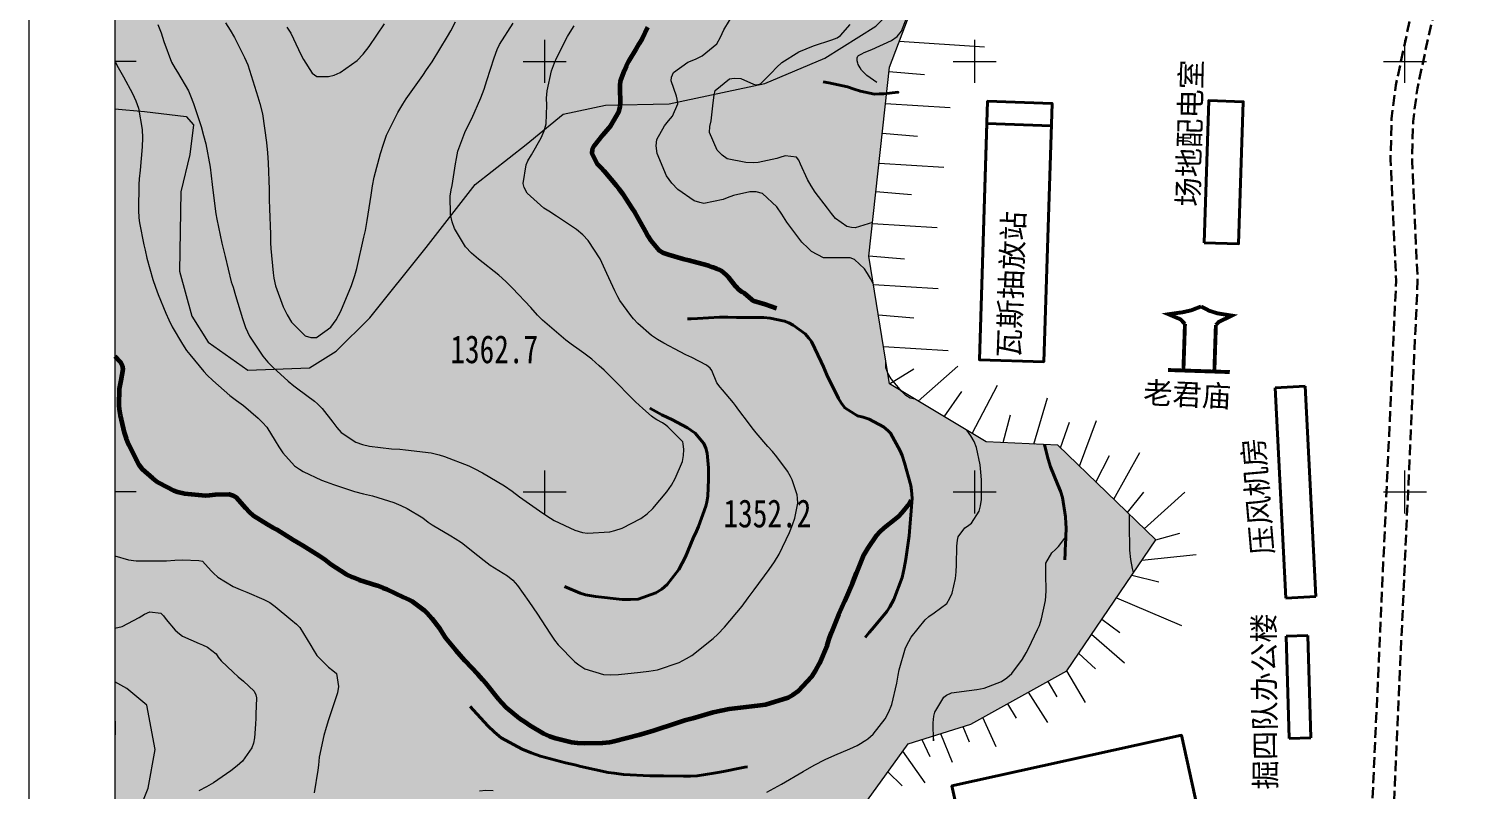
# Model space of a CAD drawing. Header units: inches. Extents: x 38461960 to 38462875, y 4135560 to 4136840.
# Drawn here: x 38461980 to 38462314.5, y 4136230.7 to 4136407.6 of the extents above; entities that cross this region are included whole.
import ezdxf

# ---------------------------------------------------------------- set-up
doc = ezdxf.new("R2010")
doc.units = ezdxf.units.IN
doc.header["$MEASUREMENT"] = 0
doc.linetypes.add('建筑中的公路', pattern=[0.006, 0.0025, -0.001, 0.0025])
doc.layers.get('0').update_dxf_attribs({"lineweight": 0})
doc.layers.add('修改地物', color=7, linetype='Continuous', lineweight=30)
doc.layers.add('经纬网', color=7, linetype='Continuous', lineweight=0)
doc.layers.add('地面等高线', color=3, linetype='Continuous', lineweight=0, true_color=0x00ff00)
doc.styles.add('仿宋', font='')
doc.styles.add('宋体', font='')
doc.styles.get('仿宋').set_extended_font_data('仿宋')
doc.styles.get('宋体').set_extended_font_data('宋体')

# ---------------------------------------------------------------- blocks, each defined once
blk = doc.blocks.new('庙宇')
at = {"color": 0, "const_width": 0.9}
for points in [[(0, 15), (-2.27, 14.03), (-4.34, 13.49), (-5.05, 13.39), (-7.49, 12.95), (-4.66, 11.86), (-3.6, 10.8)], [(0, 15), (1.93, 14.09), (3.79, 13.55), (7.22, 13.12), (4.22, 11.54), (3.6, 10.8)], [(-3.6, 0), (-3.6, 10.8)], [(3.6, 0), (3.6, 10.8)], [(-7.2, 0), (7.2, 0)]]:
    blk.add_lwpolyline(points, dxfattribs=at)

msp = doc.modelspace()

# ---------------------------------------------------------------- hatches: boundary and pattern name
at = {"lineweight": 120, "true_color": 0x00ff00}
h = msp.add_hatch(dxfattribs=at)
h.set_pattern_fill('巨砾', color=3, scale=8333.333333, style=0, pattern_type=2)
h.set_pattern_definition([(97.35238, (38462017.5, 4135612.5), (-150, 1150), [1.3024, -1561.5476]), (112.47943, (38462017.3333, 4135613.7917), (350, -850), [1.3077, -1567.9278]), (127.74681, (38462016.8333, 4135615), (850, -1100), [1.3068, -1958.92276]), (142.25319, (38462016.0333, 4135616.0333), (-1100, 850), [1.3068, -1958.92276]), (157.52057, (38462015, 4135616.8333), (-850, 350), [1.3077, -1567.9278]), (172.64762, (38462013.7917, 4135617.3333), (1150, -150), [1.3024, -1561.5476]), (187.35238, (38462012.5, 4135617.5), (-1150, -150), [1.3024, -1561.5476]), (202.47943, (38462011.2083, 4135617.3333), (850, 350), [1.3077, -1567.9278]), (217.74681, (38462010, 4135616.8333), (1100, 850), [1.3068, -1958.92276]), (232.25319, (38462008.9667, 4135616.0333), (-850, -1100), [1.3068, -1958.92276]), (247.52057, (38462008.1667, 4135615), (-350, -850), [1.3077, -1567.9278]), (262.64762, (38462007.6667, 4135613.7917), (150, 1150), [1.3024, -1561.5476]), (277.35238, (38462007.5, 4135612.5), (150, -1150), [1.3024, -1561.5476]), (292.47943, (38462007.6667, 4135611.2083), (-350, 850), [1.3077, -1567.9278]), (307.74681, (38462008.1667, 4135610), (-850, 1100), [1.3068, -1958.92276]), (322.25319, (38462008.9667, 4135608.9667), (1100, -850), [1.3068, -1958.92276]), (337.52057, (38462010, 4135608.1667), (850, -350), [1.3077, -1567.9278]), (352.64762, (38462011.2083, 4135607.6667), (-1150, 150), [1.3024, -1561.5476]), (7.35238, (38462012.5, 4135607.5), (1150, 150), [1.3024, -1561.5476]), (22.47943, (38462013.7917, 4135607.6667), (-850, -350), [1.3077, -1567.9278]), (37.74681, (38462015, 4135608.1667), (-1100, -850), [1.3068, -1958.92276]), (52.25319, (38462016.0333, 4135608.9667), (850, 1100), [1.3068, -1958.92276]), (67.52057, (38462016.8333, 4135610), (350, 850), [1.3077, -1567.9278]), (82.64762, (38462017.3333, 4135611.2083), (-150, -1150), [1.3024, -1561.5476]), (97.35238, (38461992.5, 4135587.5), (-150, 1150), [1.3024, -1561.5476]), (112.47943, (38461992.3333, 4135588.7917), (350, -850), [1.3077, -1567.9278]), (127.74681, (38461991.8333, 4135590), (850, -1100), [1.3068, -1958.92276]), (142.25319, (38461991.0333, 4135591.0333), (-1100, 850), [1.3068, -1958.92276]), (157.52057, (38461990, 4135591.8333), (-850, 350), [1.3077, -1567.9278]), (172.64762, (38461988.7917, 4135592.3333), (1150, -150), [1.3024, -1561.5476]), (187.35238, (38461987.5, 4135592.5), (-1150, -150), [1.3024, -1561.5476]), (202.47943, (38461986.2083, 4135592.3333), (850, 350), [1.3077, -1567.9278]), (217.74681, (38461985, 4135591.8333), (1100, 850), [1.3068, -1958.92276]), (232.25319, (38461983.9667, 4135591.0333), (-850, -1100), [1.3068, -1958.92276]), (247.52057, (38461983.1667, 4135590), (-350, -850), [1.3077, -1567.9278]), (262.64762, (38461982.6667, 4135588.7917), (150, 1150), [1.3024, -1561.5476]), (277.35238, (38461982.5, 4135587.5), (150, -1150), [1.3024, -1561.5476]), (292.47943, (38461982.6667, 4135586.2083), (-350, 850), [1.3077, -1567.9278]), (307.74681, (38461983.1667, 4135585), (-850, 1100), [1.3068, -1958.92276]), (322.25319, (38461983.9667, 4135583.9667), (1100, -850), [1.3068, -1958.92276]), (337.52057, (38461985, 4135583.1667), (850, -350), [1.3077, -1567.9278]), (352.64762, (38461986.2083, 4135582.6667), (-1150, 150), [1.3024, -1561.5476]), (7.35238, (38461987.5, 4135582.5), (1150, 150), [1.3024, -1561.5476]), (22.47943, (38461988.7917, 4135582.6667), (-850, -350), [1.3077, -1567.9278]), (37.74681, (38461990, 4135583.1667), (-1100, -850), [1.3068, -1958.92276]), (52.25319, (38461991.0333, 4135583.9667), (850, 1100), [1.3068, -1958.92276]), (67.52057, (38461991.8333, 4135585), (350, 850), [1.3077, -1567.9278]), (82.64762, (38461992.3333, 4135586.2083), (-150, -1150), [1.3024, -1561.5476])])
h.paths.add_polyline_path([(38462660, 4135600), (38462660, 4135675), (38462800, 4135675), (38462800, 4136800), (38462000, 4136800), (38462000, 4135600)], flags=17)
h.paths.add_polyline_path([(38462396.93, 4136644.89), (38462451.42, 4136622.46), (38462487.74, 4136600.87), (38462505.33, 4136589.81), (38462503.48, 4136560.97), (38462492.45, 4136536.45), (38462489.06, 4136523.08), (38462478.39, 4136495.53), (38462468.47, 4136462.35), (38462468.2, 4136443.1), (38462476.65, 4136393.87), (38462478.05, 4136375.59), (38462476.15, 4136365.62), (38462473.19, 4136361.37), (38462467.55, 4136359.33), (38462461.56, 4136358.29), (38462450.42, 4136355.44), (38462448.26, 4136353.21), (38462447, 4136341.8), (38462449.04, 4136311.33), (38462448.21, 4136269.54), (38462447.17, 4136256.39), (38462447.75, 4136243.19), (38462448.23, 4136239.77), (38462448.78, 4136236.96), (38462449.26, 4136235.12), (38462458.24, 4136213.14), (38462472.79, 4136161.02), (38462480.46, 4136112.33), (38462477.29, 4135986.92), (38462472.12, 4135891.12), (38462475.29, 4135864.27), (38462478.87, 4135842.7), (38462473.98, 4135822.18), (38462401.35, 4135733.71), (38462325.15, 4135660.69), (38462251.07, 4135600.02), (38462101.17, 4135603.82), (38462175.51, 4135691.05), (38462233.46, 4135765.13), (38462243.78, 4135793.44), (38462248.27, 4135805.88), (38462259.92, 4135837.63), (38462296.44, 4135908.69), (38462304.1, 4135930.5), (38462264.94, 4135961.98), (38462265.47, 4136026.01), (38462271.71, 4136058.7), (38462279.64, 4136078.81), (38462310.86, 4136106.33), (38462297.49, 4136133.43), (38462238.64, 4136182.82), (38462195.33, 4136180.71), (38462177.89, 4136193.49), (38462167.97, 4136218.63), (38462184.49, 4136241.46), (38462199.06, 4136246.01), (38462221.42, 4136258.45), (38462242.06, 4136288.87), (38462219.3, 4136310.84), (38462202.63, 4136311.63), (38462180.14, 4136325.12), (38462175.38, 4136354.76), (38462180.14, 4136398.68), (38462188.75, 4136421.38), (38462204.47, 4136444.93), (38462208.06, 4136473.11), (38462197.85, 4136513.99), (38462193.09, 4136530.92), (38462193.9, 4136584.41), (38462197.08, 4136626.22), (38462223.54, 4136719.35), (38462246.29, 4136716.18), (38462287.94, 4136693.24), (38462313.34, 4136680.54), (38462352.5, 4136663.87), (38462375.49, 4136651.58)], flags=0)

# ---------------------------------------------------------------- linework, layer by layer
at = {"color": 1, "true_color": 0xff0000}
for p, q in [((38462182.43, 4136404.71), (38462202.22, 4136403.37)), ((38462188.26, 4136396.92), (38462180.03, 4136397.58)), ((38462179.23, 4136390.23), (38462194.29, 4136389.31)), ((38462186.7, 4136382.56), (38462178.47, 4136383.23)), ((38462177.73, 4136376.38), (38462192.78, 4136375.46)), ((38462185.24, 4136369.03), (38462177, 4136369.69)), ((38462176.2, 4136362.33), (38462191.26, 4136361.41)), ((38462183.62, 4136354.09), (38462175.38, 4136354.76)), ((38462176.44, 4136348.18), (38462191.5, 4136347.26)), ((38462185.82, 4136340.37), (38462177.59, 4136341.04)), ((38462178.75, 4136333.79), (38462193.81, 4136332.86)), ((38462180.14, 4136325.12), (38462185.82, 4136328.58)), ((38462186.85, 4136321.1), (38462196.06, 4136329.21)), ((38462199.35, 4136313.6), (38462205.25, 4136324.79)), ((38462192.9, 4136317.47), (38462196.97, 4136323.31)), ((38462213.71, 4136311.1), (38462216.89, 4136321.89)), ((38462206.6, 4136311.44), (38462208.32, 4136317.93)), ((38462219.89, 4136310.27), (38462222.03, 4136316.23)), ((38462224.36, 4136305.96), (38462228.32, 4136316.61)), ((38462228.17, 4136302.28), (38462231.29, 4136308.42)), ((38462232.29, 4136298.3), (38462238.35, 4136309.17)), ((38462235.49, 4136295.21), (38462239.3, 4136299.91)), ((38462239.38, 4136291.46), (38462248.82, 4136299.97)), ((38462242.06, 4136288.87), (38462247.67, 4136290.38)), ((38462238.84, 4136284.13), (38462251.45, 4136285.49)), ((38462236.49, 4136280.67), (38462242.77, 4136279.11)), ((38462232.93, 4136275.42), (38462248.08, 4136268.95)), ((38462229.55, 4136270.43), (38462233.71, 4136267.33)), ((38462234.8, 4136260.25), (38462227.13, 4136266.86)), ((38462224.16, 4136262.49), (38462228.09, 4136258.88)), ((38462225.77, 4136251.06), (38462221.42, 4136258.45)), ((38462216.97, 4136255.97), (38462219.1, 4136252.38)), ((38462216.96, 4136246.43), (38462212.47, 4136253.47)), ((38462207.58, 4136250.75), (38462209.65, 4136247.43)), ((38462197.18, 4136245.47), (38462198.68, 4136241.93)), ((38462204.97, 4136240.81), (38462201.86, 4136247.57)), ((38462187.65, 4136242.45), (38462189.52, 4136238.55)), ((38462194.78, 4136237.12), (38462192.06, 4136243.83)), ((38462188.42, 4136232.41), (38462183.25, 4136239.75)), ((38462179.79, 4136234.97), (38462183.1, 4136231.75))]:
    msp.add_line(p, q, dxfattribs=at)
at = {"color": 7, "lineweight": 20, "flags": 128}
msp.add_lwpolyline([(38461980, 4135580), (38462820, 4135580), (38462820, 4136820), (38462820, 4136820), (38461980, 4136820), (38461980, 4136820), (38461980, 4135580)], dxfattribs=at)
at = {"color": 7, "lineweight": 9, "flags": 128}
msp.add_lwpolyline([(38462000, 4136800), (38462000, 4135600), (38462800, 4135600), (38462800, 4136800), (38462800, 4136800), (38462000, 4136800)], dxfattribs=at)
at = {"color": 7, "linetype": '建筑中的公路', "lineweight": 30, "ltscale": 1000, "flags": 128}
for points in [[(38462434.6, 4136498.07), (38462427.58, 4136513.39), (38462425.61, 4136516.82), (38462424.28, 4136518.71), (38462423.29, 4136519.85), (38462422.38, 4136520.68), (38462421.41, 4136521.44), (38462419.34, 4136522.78), (38462417.13, 4136523.94), (38462413.61, 4136525.39), (38462409.9, 4136526.54), (38462404.75, 4136527.67), (38462399.43, 4136528.38), (38462394.01, 4136528.69), (38462388.57, 4136528.61), (38462383.2, 4136528.1), (38462377, 4136526.87), (38462370.98, 4136525.09), (38462365.14, 4136522.84), (38462359.48, 4136520.15), (38462354.06, 4136517.07), (38462348.9, 4136513.58), (38462344.09, 4136509.7), (38462341.85, 4136507.61), (38462339.76, 4136505.39), (38462337.26, 4136502.15), (38462335.02, 4136498.73), (38462331.04, 4136491.52), (38462308.23, 4136433.24), (38462301.28, 4136410.13), (38462297.91, 4136394.52), (38462296.9, 4136386.65), (38462296.67, 4136377.3), (38462297.97, 4136349.04), (38462291.57, 4136208.77), (38462292.11, 4136194.48), (38462293.32, 4136185.22), (38462294.29, 4136180.7), (38462295.62, 4136176.29), (38462296.59, 4136173.92), (38462300.19, 4136167.02), (38462305.95, 4136158.12), (38462332.09, 4136123.56), (38462337.83, 4136114.7), (38462340.87, 4136109.01), (38462342.37, 4136105.5), (38462343.17, 4136103.01), (38462344.39, 4136097.92), (38462345.54, 4136090.08), (38462346.16, 4136079.37), (38462345.68, 4136062.92), (38462343.24, 4136040.54), (38462339.26, 4136017.87), (38462330.65, 4135980.21), (38462328.78, 4135966.62), (38462328.51, 4135960.04), (38462328.66, 4135955.77), (38462329.16, 4135951.61), (38462329.82, 4135948.59), (38462330.43, 4135946.63), (38462330.81, 4135945.67), (38462331.34, 4135944.57), (38462332.61, 4135942.43), (38462334.84, 4135939.32), (38462340.12, 4135933.38), (38462359.95, 4135914.24)], [(38462432.75, 4136490.04), (38462424.9, 4136507.99), (38462423.12, 4136511.21), (38462421.62, 4136513.45), (38462420.52, 4136514.81), (38462419.92, 4136515.44), (38462419.08, 4136516.17), (38462418.2, 4136516.83), (38462416.32, 4136518.02), (38462414.33, 4136519.06), (38462411.17, 4136520.35), (38462407.85, 4136521.39), (38462403.23, 4136522.41), (38462398.47, 4136523.06), (38462393.62, 4136523.35), (38462388.75, 4136523.28), (38462383.93, 4136522.85), (38462378.17, 4136521.72), (38462372.57, 4136520.07), (38462367.13, 4136517.98), (38462361.86, 4136515.47), (38462356.8, 4136512.59), (38462351.99, 4136509.33), (38462347.5, 4136505.71), (38462345.4, 4136503.75), (38462343.45, 4136501.68), (38462341.09, 4136498.62), (38462338.97, 4136495.4), (38462335.22, 4136488.59), (38462313.07, 4136431.92), (38462306.23, 4136409.17), (38462302.91, 4136393.81), (38462301.91, 4136386.06), (38462301.69, 4136376.85), (38462302.97, 4136349.01), (38462296.64, 4136209.64), (38462297.17, 4136195.65), (38462298.35, 4136186.58), (38462299.3, 4136182.15), (38462300.59, 4136177.83), (38462301.56, 4136175.45), (38462303.87, 4136170.81), (38462307.93, 4136164.05), (38462340.09, 4136120.6), (38462344.14, 4136113.88), (38462346.45, 4136109.27), (38462347.42, 4136106.92), (38462348.25, 4136104.38), (38462349.5, 4136099.18), (38462350.67, 4136091.19), (38462351.3, 4136080.25), (38462350.8, 4136063.46), (38462348.31, 4136040.63), (38462344.25, 4136017.49), (38462335.85, 4135980.91), (38462334.48, 4135972.05), (38462333.8, 4135963.43), (38462333.82, 4135959.24), (38462334.13, 4135955.15), (38462334.61, 4135952.16), (38462335.07, 4135950.21), (38462335.67, 4135948.31), (38462336.05, 4135947.38), (38462336.55, 4135946.34), (38462337.75, 4135944.31), (38462339.87, 4135941.38), (38462344.88, 4135935.76), (38462363.62, 4135917.64)]]:
    msp.add_lwpolyline(points, dxfattribs=at)
at = {"color": 1, "true_color": 0xff0000, "flags": 128}
msp.add_lwpolyline([(38462259.92, 4135837.63), (38462296.44, 4135908.69), (38462304.1, 4135930.5), (38462264.94, 4135961.98), (38462265.47, 4136026.01), (38462271.71, 4136058.7), (38462279.64, 4136078.81), (38462310.86, 4136106.33), (38462297.49, 4136133.43), (38462238.64, 4136182.82), (38462195.33, 4136180.71), (38462177.89, 4136193.49), (38462167.97, 4136218.63), (38462184.49, 4136241.46), (38462199.06, 4136246.01), (38462221.42, 4136258.45), (38462242.06, 4136288.87), (38462219.3, 4136310.84), (38462202.63, 4136311.63), (38462180.14, 4136325.12), (38462175.38, 4136354.76), (38462180.14, 4136398.68), (38462188.75, 4136421.38)], dxfattribs=at)
at = {"layer": '修改地物', "color": 6, "lineweight": 40, "true_color": 0xff00ff}
for p, q in [((38462269.82, 4136324.21), (38462276.81, 4136324.57)), ((38462269.82, 4136324.21), (38462272.33, 4136275.32)), ((38462276.81, 4136324.57), (38462279.32, 4136275.67)), ((38462272.33, 4136275.32), (38462279.32, 4136275.67)), ((38462272.43, 4136266.47), (38462277.43, 4136266.61)), ((38462272.43, 4136266.47), (38462273.13, 4136242.75)), ((38462277.43, 4136266.61), (38462278.12, 4136242.9)), ((38462273.13, 4136242.75), (38462278.12, 4136242.9))]:
    msp.add_line(p, q, dxfattribs=at)
at = {"layer": '修改地物', "color": 6, "lineweight": 40, "true_color": 0xff00ff, "elevation": -1341, "flags": 128}
msp.add_lwpolyline([(38462201.05, 4136330.7), (38462216.04, 4136330.22), (38462217.95, 4136390.26), (38462202.96, 4136390.74), (38462201.05, 4136330.7), (38462202.8, 4136385.55), (38462217.79, 4136385.08)], dxfattribs=at)
at = {"layer": '修改地物', "color": 6, "lineweight": 40, "true_color": 0xff00ff, "flags": 128}
for points in [[(38462253.35, 4136357.9), (38462254.4, 4136390.89), (38462262.4, 4136390.63), (38462261.35, 4136357.65), (38462253.35, 4136357.9)], [(38462255.5, 4136209.55), (38462202.15, 4136197.79), (38462194.67, 4136231.7), (38462194.67, 4136231.7), (38462248.03, 4136243.46), (38462255.5, 4136209.55)]]:
    msp.add_lwpolyline(points, dxfattribs=at)
at = {"layer": '地面等高线', "color": 55, "lineweight": 18, "true_color": 0xa59152, "flags": 128}
for points in [[(38462128.95, 4136390.19), (38462151.17, 4136394.86), (38462165.12, 4136400.79), (38462177, 4136408.23), (38462187.4, 4136418.87), (38462188.07, 4136419.59)], [(38462177.23, 4136395.11), (38462174.9, 4136396.72), (38462173.65, 4136397.97), (38462173.3, 4136398.55), (38462172.89, 4136399.32), (38462172.78, 4136399.58), (38462172.66, 4136400.11), (38462172.64, 4136400.52), (38462172.67, 4136400.82), (38462172.82, 4136401.2), (38462172.94, 4136401.35), (38462173.1, 4136401.46), (38462173.7, 4136401.76), (38462174.3, 4136402.06), (38462176.06, 4136402.8), (38462180.62, 4136404.85), (38462181.94, 4136405.83), (38462182.96, 4136407.05), (38462184.52, 4136411.03), (38462184.89, 4136412.65), (38462185.2, 4136413.66), (38462187.53, 4136417.07), (38462188.31, 4136417.3), (38462186.6, 4136415.71)], [(38462176.44, 4136348.18), (38462175.76, 4136349.57), (38462175.05, 4136350.76), (38462174.31, 4136351.84), (38462172.05, 4136354.01), (38462171.04, 4136354.34), (38462169.92, 4136354.41), (38462166.75, 4136354.38), (38462165.56, 4136354.39), (38462164.82, 4136354.39), (38462162.05, 4136355.88), (38462161.21, 4136356.62), (38462159.8, 4136358.01), (38462156.29, 4136362.68), (38462155.11, 4136364.5), (38462153.93, 4136366.23), (38462150.63, 4136369.31), (38462149.17, 4136369.68), (38462147.65, 4136369.72), (38462143.87, 4136368.84), (38462142.42, 4136368.3), (38462141.44, 4136367.94), (38462136.98, 4136367.03), (38462136.07, 4136367.2), (38462134.72, 4136367.64), (38462130.94, 4136370.28), (38462129.56, 4136371.74), (38462128.31, 4136373.39), (38462126.12, 4136378.63), (38462125.89, 4136380.39), (38462126.03, 4136381.84), (38462127.82, 4136385.08), (38462128.8, 4136386.19), (38462129.68, 4136387.31), (38462130.94, 4136390.17), (38462130.8, 4136391.25), (38462130.6, 4136391.97), (38462129.39, 4136395.51), (38462129.46, 4136396.32), (38462129.9, 4136397.4), (38462133.28, 4136399.8), (38462135.01, 4136400.54), (38462136.63, 4136401.28), (38462139.98, 4136404.11), (38462140.86, 4136405.63), (38462141.67, 4136407.35), (38462144.24, 4136411.7)], [(38462010.04, 4136408.55), (38462010.75, 4136406.62), (38462011.42, 4136404.66), (38462013.17, 4136399.86), (38462014.01, 4136398.38), (38462014.58, 4136397.5), (38462017.14, 4136393.17), (38462017.61, 4136392.05), (38462018.32, 4136390.2), (38462020.07, 4136384.86), (38462020.64, 4136382.83), (38462021.17, 4136380.84), (38462022.18, 4136375.46), (38462022.41, 4136373.4), (38462022.65, 4136371.38), (38462023.25, 4136366.41), (38462023.51, 4136364.59), (38462023.71, 4136363.37), (38462024.89, 4136357.8), (38462025.19, 4136356.55), (38462025.69, 4136354.65), (38462027.1, 4136348.81), (38462027.51, 4136347.56), (38462028.11, 4136345.63), (38462029.72, 4136340.26), (38462030.43, 4136338.17), (38462031.34, 4136336.17), (38462034.4, 4136331.57), (38462035.62, 4136330.15), (38462036.83, 4136328.9), (38462040.3, 4136325.75), (38462041.65, 4136324.64), (38462042.6, 4136323.93), (38462046.41, 4136321.08), (38462047.15, 4136320.44), (38462048.2, 4136319.36), (38462050.73, 4136316.18), (38462051.67, 4136314.96), (38462052.68, 4136313.81), (38462056.05, 4136311.54), (38462057.57, 4136311), (38462059.26, 4136310.59), (38462064.33, 4136310.01), (38462066.25, 4136309.91), (38462067.6, 4136309.8), (38462073.54, 4136309.05), (38462075.44, 4136308.58), (38462076.68, 4136308.2), (38462082.36, 4136306.03), (38462083.6, 4136305.42), (38462085.49, 4136304.47), (38462090.59, 4136301.39), (38462092.38, 4136300.14), (38462094.13, 4136298.85), (38462098.75, 4136295.57), (38462100.47, 4136294.42), (38462102.19, 4136293.34), (38462106.99, 4136291.1), (38462108.77, 4136290.59), (38462109.92, 4136290.38), (38462115.09, 4136290.75), (38462116.27, 4136291.02), (38462118, 4136291.59), (38462122.36, 4136293.81), (38462123.81, 4136294.89), (38462125.16, 4136296.17), (38462128.38, 4136300.05), (38462129.43, 4136301.57), (38462130.31, 4136303.15), (38462132, 4136307.03), (38462132.24, 4136308.45), (38462132.31, 4136309.84), (38462132.14, 4136311.14), (38462132.08, 4136311.65)], [(38462025.73, 4136408.95), (38462026.87, 4136407.26), (38462027.88, 4136405.56), (38462030.14, 4136400.93), (38462030.91, 4136399.21), (38462031.35, 4136397.99), (38462033.26, 4136391.81), (38462033.73, 4136390.26), (38462034.34, 4136387.86), (38462035.31, 4136381.2), (38462035.51, 4136378.77), (38462035.64, 4136376.41), (38462035.9, 4136370.23), (38462035.93, 4136367.96), (38462035.99, 4136365.73), (38462036.19, 4136359.89), (38462036.25, 4136357.86), (38462036.31, 4136356.51), (38462036.81, 4136350.91), (38462037.01, 4136349.69), (38462037.41, 4136347.9), (38462039.13, 4136342.97), (38462040.07, 4136341.11), (38462041.12, 4136339.42), (38462044.29, 4136336.27), (38462045.6, 4136335.86), (38462046.92, 4136335.89), (38462050.27, 4136338.29), (38462051.45, 4136339.97), (38462052.57, 4136341.96), (38462055.04, 4136347.94), (38462055.79, 4136350.3), (38462056.27, 4136351.89), (38462057.93, 4136359.15), (38462058.27, 4136360.7), (38462058.72, 4136363.03), (38462059.6, 4136368.94), (38462059.95, 4136371.07), (38462060.35, 4136373.12), (38462061.82, 4136378.63), (38462062.49, 4136380.75), (38462063.21, 4136382.88), (38462065.82, 4136388.15), (38462066.97, 4136390.07), (38462067.78, 4136391.28), (38462071.64, 4136396.75), (38462072.48, 4136398.03), (38462073.77, 4136399.89), (38462077.39, 4136405.76), (38462078.14, 4136407.14), (38462079.22, 4136409.2)], [(38462040.01, 4136408), (38462040.92, 4136406.58), (38462042.74, 4136402.79), (38462043.41, 4136401.34), (38462043.88, 4136400.43), (38462045.87, 4136397.29), (38462047.02, 4136396.47), (38462049.72, 4136396.47), (38462051, 4136396.8), (38462052.39, 4136397.41), (38462056.34, 4136400.21), (38462057.8, 4136401.69), (38462059.18, 4136403.44), (38462062.74, 4136408.74)], [(38462132.08, 4136311.65), (38462130.33, 4136313.38), (38462128.58, 4136315.12), (38462128.17, 4136315.49), (38462127.36, 4136316.04), (38462126.08, 4136316.78), (38462125.44, 4136317.16), (38462124.85, 4136317.59), (38462122.82, 4136319.35), (38462121.11, 4136320.96), (38462115.29, 4136326.83), (38462113.81, 4136328.27), (38462112.67, 4136329.31), (38462110.92, 4136330.81), (38462109.08, 4136332.21), (38462108.52, 4136332.61), (38462107.96, 4136333.01), (38462106.14, 4136334.33), (38462104.89, 4136335.24), (38462099.43, 4136339.91), (38462098.32, 4136341.03), (38462096.73, 4136342.82), (38462092.52, 4136347.35), (38462090.93, 4136348.91), (38462089.28, 4136350.37), (38462084.56, 4136354.05), (38462082.94, 4136355.44), (38462081.56, 4136356.9), (38462079, 4136361.16), (38462078.43, 4136362.78), (38462078.09, 4136364.43), (38462078.03, 4136368.69), (38462078.24, 4136370.21), (38462078.44, 4136371.22), (38462079.26, 4136376.25), (38462079.46, 4136377.43), (38462079.77, 4136379.19), (38462081.4, 4136383.51), (38462082.18, 4136385.1), (38462083.02, 4136386.75), (38462085.16, 4136391.54), (38462085.91, 4136393.53), (38462086.55, 4136395.56), (38462088.21, 4136400.86), (38462088.93, 4136402.75), (38462089.43, 4136403.93), (38462092.68, 4136408.92)], [(38462154.5, 4136285.57), (38462156.87, 4136290.57), (38462157.58, 4136292.32), (38462158.16, 4136293.91), (38462158.84, 4136297.39), (38462158.77, 4136298.57), (38462158.67, 4136299.35), (38462157.53, 4136302.83), (38462157.13, 4136303.6), (38462156.42, 4136304.79), (38462153.99, 4136308.13), (38462152.92, 4136309.35), (38462151.84, 4136310.54), (38462149.17, 4136313.71), (38462148.23, 4136314.9), (38462147.35, 4136316.08), (38462145.13, 4136318.99), (38462144.35, 4136320.04), (38462143.85, 4136320.68), (38462141.35, 4136323.72), (38462140.75, 4136324.33), (38462140, 4136325.35), (38462138.83, 4136328.22), (38462138.46, 4136328.73), (38462137.58, 4136329.44), (38462134.21, 4136331.2), (38462132.82, 4136331.84), (38462131.44, 4136332.55), (38462127.69, 4136334.52), (38462126.21, 4136335.4), (38462124.79, 4136336.31), (38462121.65, 4136339.09), (38462120.64, 4136340.2), (38462120.04, 4136340.95), (38462117.47, 4136344.46), (38462117, 4136345.34), (38462116.3, 4136346.73), (38462114.45, 4136350.72), (38462113.67, 4136352.41), (38462112.86, 4136354.16), (38462110.1, 4136358.42), (38462108.82, 4136359.74), (38462107.37, 4136360.96), (38462102.75, 4136364.04), (38462100.93, 4136365.19), (38462099.78, 4136365.94), (38462095.9, 4136369.42), (38462095.23, 4136370.74), (38462094.96, 4136371.65), (38462095.64, 4136375.98), (38462096.08, 4136376.89), (38462096.89, 4136378.3), (38462099.16, 4136382.25), (38462099.84, 4136383.87), (38462100.32, 4136385.49), (38462100.46, 4136389.81), (38462100.43, 4136391.47), (38462100.53, 4136393.16), (38462101.55, 4136397.85), (38462102.26, 4136399.67), (38462102.77, 4136400.89), (38462105.31, 4136405.82), (38462105.92, 4136406.83), (38462106.84, 4136408.28)], [(38462176.18, 4136362.61), (38462172.2, 4136361.37), (38462171.35, 4136361.44), (38462170.2, 4136361.67), (38462167.61, 4136363.54), (38462166.66, 4136364.65), (38462165.72, 4136365.94), (38462162.89, 4136369.66), (38462161.91, 4136371.08), (38462161.07, 4136372.6), (38462159.45, 4136376.15), (38462159.05, 4136377.09), (38462158.54, 4136377.77), (38462155.91, 4136378.04), (38462154.69, 4136377.71), (38462153.92, 4136377.44), (38462149.62, 4136376.5), (38462148.51, 4136376.47), (38462146.72, 4136376.54), (38462142.43, 4136377.36), (38462141.22, 4136378.2), (38462140.11, 4136379.42), (38462138.32, 4136383.48), (38462138.39, 4136384.89), (38462138.66, 4136386.21), (38462139.14, 4136390.36), (38462139.38, 4136392.15), (38462139.65, 4136393.23), (38462142.93, 4136395.96), (38462144.02, 4136396.13), (38462145.57, 4136396.03), (38462148.51, 4136394.74), (38462149.25, 4136394.54), (38462150.13, 4136394.8), (38462152.73, 4136397.33), (38462153.88, 4136398.58), (38462155.1, 4136399.76), (38462159.05, 4136402.25), (38462160.78, 4136402.96), (38462162.5, 4136403.6), (38462166.73, 4136405.01), (38462167.98, 4136405.52), (38462168.75, 4136405.99), (38462170.99, 4136408.55)], [(38462000, 4136399.98), (38462000.13, 4136399.74), (38462000.81, 4136398.59), (38462002.05, 4136396.39), (38462004.14, 4136392.57), (38462004.91, 4136390.85), (38462005.55, 4136389.12), (38462006.36, 4136384.19), (38462006.42, 4136382.23), (38462006.35, 4136380.2), (38462005.9, 4136374.77), (38462005.7, 4136372.71), (38462005.59, 4136371.39), (38462005.55, 4136365.48), (38462005.61, 4136363.66), (38462005.75, 4136362.51), (38462006.75, 4136357.41), (38462007.06, 4136356.19), (38462007.46, 4136354.33), (38462008.87, 4136349.33), (38462009.47, 4136347.54), (38462010.11, 4136345.85), (38462011.9, 4136341.49), (38462012.6, 4136339.94), (38462013.34, 4136338.38), (38462015.73, 4136334.33), (38462016.71, 4136332.87), (38462017.42, 4136331.96), (38462020.72, 4136327.97), (38462021.5, 4136327.12), (38462022.81, 4136325.87), (38462026.76, 4136322.42), (38462028.31, 4136321.2), (38462029.9, 4136320.05), (38462033.37, 4136317.14), (38462034.38, 4136316.13), (38462035.33, 4136315.04), (38462037.31, 4136311.87), (38462038.15, 4136310.45), (38462039.07, 4136309.09), (38462041.76, 4136306.08), (38462042.94, 4136305.27), (38462043.79, 4136304.76), (38462048.04, 4136302.76), (38462049.15, 4136302.36), (38462050.84, 4136301.71), (38462055.77, 4136300.08), (38462057.83, 4136299.54), (38462059.92, 4136299.06), (38462064.88, 4136297.54), (38462066.5, 4136296.86), (38462067.99, 4136296.18), (38462071.63, 4136293.98), (38462072.91, 4136293), (38462073.82, 4136292.35), (38462078.18, 4136289.81), (38462079.19, 4136289.2), (38462080.64, 4136288.22), (38462084.45, 4136285.21), (38462085.9, 4136284.06), (38462087.32, 4136283.01), (38462091.3, 4136280.51), (38462092.55, 4136279.46), (38462093.66, 4136278.24), (38462096.32, 4136274.55), (38462097.27, 4136273.07), (38462098.28, 4136271.61), (38462101.17, 4136267.22), (38462102.29, 4136265.56), (38462103.09, 4136264.51), (38462107.01, 4136260.52), (38462107.92, 4136259.81), (38462109.33, 4136258.9), (38462113.62, 4136257.57), (38462115.34, 4136257.5), (38462117.13, 4136257.6), (38462122.27, 4136258.1), (38462124.23, 4136258.36), (38462126.22, 4136258.7), (38462131.22, 4136260.35), (38462132.98, 4136261.29), (38462134.16, 4136262), (38462139.13, 4136265.94), (38462140.22, 4136266.95), (38462141.77, 4136268.6), (38462145.87, 4136273.46), (38462147.32, 4136275.38), (38462148.71, 4136277.24), (38462152.2, 4136281.96), (38462153.41, 4136283.72), (38462154.5, 4136285.57)], [(38462000, 4136388.98), (38462006.88, 4136388.4), (38462016.64, 4136387.21), (38462018.3, 4136385.26), (38462017.48, 4136378.37), (38462015.36, 4136369.7), (38462015.05, 4136351.3), (38462017.95, 4136340.84), (38462021.75, 4136334.76), (38462030.98, 4136328.3), (38462045.28, 4136328.84), (38462051.49, 4136332.72), (38462059.28, 4136340.41), (38462072.4, 4136356.8), (38462083.81, 4136371.38), (38462095.7, 4136380.72), (38462104.26, 4136387.72), (38462114.08, 4136389.85), (38462128.95, 4136390.19)], [(38462186.05, 4136321.58), (38462184.97, 4136321.76), (38462183.92, 4136322.41), (38462183.01, 4136323.29), (38462180.55, 4136326.3), (38462179.77, 4136327.55), (38462179.27, 4136328.83), (38462179.29, 4136330.44)], [(38462195.71, 4136283.04), (38462195.85, 4136287.43), (38462195.99, 4136288.82), (38462196.13, 4136289.56), (38462197.68, 4136291.62), (38462198.29, 4136292.02), (38462199.21, 4136292.73), (38462200.97, 4136295.5), (38462201.34, 4136296.78), (38462201.58, 4136298.2), (38462201.52, 4136302.79), (38462201.42, 4136304.55), (38462201.25, 4136306.27), (38462200.38, 4136310.29), (38462199.81, 4136311.68), (38462199.07, 4136313.06), (38462198.16, 4136314.32)], [(38462236.92, 4136281.3), (38462236.69, 4136282.17), (38462236.29, 4136284.26), (38462236.03, 4136286.49), (38462236, 4136292.54), (38462236, 4136294.77), (38462236, 4136294.72)], [(38462190.35, 4136243.29), (38462190.38, 4136242.19), (38462190.28, 4136246.37), (38462190.45, 4136247.89), (38462190.69, 4136248.84), (38462192.76, 4136252.28), (38462193.4, 4136252.79), (38462194.58, 4136253.36), (38462198.7, 4136253.89), (38462200.46, 4136254.09), (38462202.18, 4136254.43), (38462206.17, 4136255.94), (38462207.46, 4136256.78), (38462208.57, 4136257.79), (38462211.11, 4136261.17), (38462211.92, 4136262.62), (38462212.47, 4136263.63), (38462214.6, 4136268.05), (38462215.01, 4136269), (38462215.52, 4136270.48), (38462216.44, 4136274.8), (38462216.5, 4136275.75), (38462216.57, 4136277.1), (38462216.48, 4136280.78), (38462216.51, 4136282.17), (38462216.55, 4136283.48), (38462217.94, 4136285.81), (38462218.76, 4136286.63), (38462219.48, 4136287.34), (38462221.13, 4136289.57)], [(38462000, 4136285.18), (38462003.17, 4136284.19), (38462004.96, 4136283.99), (38462006.82, 4136283.95), (38462012.02, 4136284.01), (38462013.98, 4136284.11), (38462015.77, 4136284.21), (38462019.52, 4136284.1), (38462020.43, 4136283.93), (38462022.45, 4136281.7), (38462022.96, 4136281.09), (38462023.97, 4136280.18), (38462027.55, 4136278.04), (38462029.13, 4136277.33), (38462030.72, 4136276.69), (38462034.7, 4136274.99), (38462036.02, 4136274.28), (38462037.33, 4136273.4), (38462040.94, 4136270.39), (38462042.26, 4136269.24), (38462043.07, 4136268.49), (38462045.63, 4136264.34), (38462046.17, 4136263.39), (38462047.01, 4136261.97), (38462049.67, 4136259.26)], [(38462151.62, 4136230.26), (38462155.02, 4136232.14), (38462160.06, 4136235.08), (38462162.61, 4136236.5), (38462165.19, 4136237.82), (38462167.48, 4136238.83), (38462170.95, 4136240.28), (38462172.64, 4136241.11), (38462173.45, 4136241.56), (38462174.24, 4136242.06), (38462174.68, 4136242.36), (38462175.11, 4136242.65), (38462176.33, 4136243.69), (38462179.17, 4136247.3), (38462179.99, 4136248.89), (38462180.67, 4136250.64), (38462181.86, 4136255.57), (38462182.2, 4136257.43), (38462182.4, 4136258.65), (38462183.89, 4136263.74), (38462184.64, 4136265.26), (38462185.18, 4136266.24), (38462188.46, 4136270.32), (38462189.28, 4136271.06), (38462190.53, 4136271.91), (38462193.47, 4136274.1), (38462194.21, 4136275.28), (38462194.76, 4136276.49), (38462195.54, 4136279.9), (38462195.64, 4136281.42), (38462195.71, 4136283.04)], [(38462000, 4136268.38), (38462001.69, 4136268.76), (38462005.65, 4136270.85), (38462006.93, 4136271.59), (38462008.12, 4136272.13), (38462010.68, 4136271.86), (38462011.32, 4136271.18), (38462011.97, 4136270.37), (38462014.05, 4136267.9), (38462015.03, 4136267.05), (38462015.78, 4136266.51), (38462019.62, 4136264.78), (38462020.43, 4136264.44), (38462021.55, 4136263.9), (38462023.57, 4136262.38), (38462024.08, 4136261.6), (38462024.72, 4136260.72), (38462027.51, 4136258.12), (38462028.73, 4136257.07), (38462029.94, 4136256.05), (38462032.44, 4136253.72), (38462032.84, 4136252.87), (38462032.98, 4136252.2)], [(38462049.67, 4136259.26), (38462050.72, 4136258.55), (38462051.53, 4136257.81), (38462052.06, 4136254.83), (38462051.76, 4136253.35), (38462051.25, 4136251.73), (38462049.72, 4136247.04), (38462049.14, 4136245.28), (38462048.6, 4136243.43), (38462047.51, 4136238.36), (38462047.34, 4136236.5), (38462047.24, 4136235.32), (38462046.35, 4136230.12)], [(38462066.99, 4136056.72), (38462054.84, 4136065), (38462042.46, 4136077.43), (38462030.29, 4136093.49), (38462024.51, 4136106.19), (38462023.93, 4136122.04), (38462029.02, 4136138.85), (38462031.23, 4136148.53), (38462028.98, 4136161.87), (38462019.84, 4136175.09), (38462009.74, 4136193.1), (38462003.85, 4136208.76), (38462004.88, 4136223.99), (38462007.77, 4136231.16), (38462009.37, 4136240.16), (38462007.44, 4136250.45), (38462002.82, 4136254.35), (38462000, 4136255.87)], [(38462032.98, 4136252.2), (38462032.84, 4136248.35), (38462032.8, 4136247.4), (38462032.7, 4136246.05), (38462032.52, 4136242.84), (38462032.28, 4136241.66), (38462031.88, 4136240.55), (38462029.71, 4136237.48), (38462028.43, 4136236.33), (38462027.01, 4136235.22), (38462022.95, 4136232.42), (38462021.33, 4136231.45), (38462019.57, 4136230.54)], [(38462000, 4136246.76), (38462000.06, 4136246.71), (38462000.09, 4136244.18), (38462000.02, 4136242.76), (38462000.01, 4136241.21), (38462000, 4136240.54)], [(38462084.82, 4136230.57), (38462086.27, 4136230.73), (38462088.03, 4136230.63)]]:
    msp.add_lwpolyline(points, dxfattribs=at)
at = {"layer": '地面等高线', "color": 3, "lineweight": 60, "true_color": 0x00ff00, "flags": 128}
for points in [[(38462153.89, 4136342.61), (38462151.28, 4136343.53), (38462148.64, 4136344.28), (38462146.49, 4136346.06), (38462145.77, 4136346.51), (38462145.07, 4136347.06), (38462144.51, 4136347.62), (38462142.76, 4136349.78), (38462142.3, 4136350.29), (38462141.56, 4136350.97), (38462141.15, 4136351.26), (38462140.7, 4136351.5), (38462140.37, 4136351.66), (38462140.03, 4136351.82), (38462138.89, 4136352.22), (38462138.14, 4136352.53), (38462134.33, 4136353.55), (38462133.48, 4136353.75), (38462132.2, 4136354.09), (38462128.76, 4136355.08), (38462127.61, 4136355.48), (38462126.63, 4136356.09), (38462124.74, 4136358.36), (38462124.07, 4136359.44), (38462123.43, 4136360.56), (38462121.61, 4136363.77), (38462120.91, 4136364.99), (38462120.43, 4136365.76), (38462118.14, 4136369.28), (38462117.3, 4136370.39), (38462116.69, 4136371.1), (38462113.79, 4136374.55), (38462113.15, 4136375.2), (38462112.24, 4136376.11), (38462111, 4136378.64), (38462111.1, 4136379.59), (38462111.47, 4136380.43), (38462113.47, 4136382.96), (38462114.45, 4136384.04), (38462115.36, 4136385.12), (38462117.19, 4136388.26), (38462117.5, 4136389.51), (38462117.6, 4136390.35), (38462117.54, 4136393.83), (38462117.54, 4136394.47), (38462117.64, 4136395.39), (38462118.53, 4136397.92), (38462119, 4136398.96), (38462119.51, 4136400.08), (38462121.3, 4136402.98), (38462121.98, 4136404.06), (38462122.66, 4136405.14), (38462123.98, 4136407.97)], [(38462000, 4136331.55), (38462001.29, 4136330.19), (38462001.73, 4136329.38), (38462001.9, 4136328.53), (38462001.42, 4136325.86), (38462001.15, 4136324.72), (38462001.01, 4136323.94), (38462000.91, 4136320.16), (38462001.04, 4136319.21), (38462001.27, 4136317.79), (38462002.18, 4136313.84), (38462002.68, 4136312.39), (38462003.25, 4136310.97), (38462004.94, 4136307.45), (38462005.61, 4136306.3), (38462006.35, 4136305.32), (38462008.75, 4136303.16), (38462009.66, 4136302.48), (38462010.33, 4136302.07), (38462013.71, 4136300.31), (38462014.62, 4136300), (38462016.24, 4136299.6), (38462021.07, 4136299.15), (38462022.01, 4136299.22), (38462023.37, 4136299.38), (38462026.57, 4136299.45), (38462027.52, 4136299.17), (38462028.33, 4136298.67), (38462030.42, 4136296.27), (38462031.26, 4136295.39), (38462032.17, 4136294.54), (38462035.41, 4136292.51), (38462036.79, 4136291.76), (38462037.67, 4136291.26), (38462041.52, 4136288.88), (38462042.4, 4136288.34), (38462043.74, 4136287.53)], [(38462043.74, 4136287.53), (38462047.42, 4136285.26), (38462048.81, 4136284.31), (38462050.12, 4136283.3), (38462053.83, 4136280.86), (38462055.32, 4136280.18), (38462056.84, 4136279.61), (38462060.99, 4136278.25), (38462062.37, 4136277.74), (38462063.25, 4136277.37), (38462067.13, 4136275.57), (38462068.38, 4136275), (38462069.19, 4136274.62), (38462071.96, 4136272.52), (38462072.53, 4136271.92), (38462073.71, 4136270.56), (38462075.56, 4136268.19), (38462076.2, 4136267.15), (38462076.88, 4136266.07), (38462079.34, 4136263.22), (38462080.31, 4136262.04), (38462081.39, 4136260.86), (38462084.39, 4136257.64), (38462085.51, 4136256.43), (38462086.21, 4136255.61), (38462089.21, 4136251.86), (38462089.92, 4136251.05), (38462091, 4136249.93), (38462094.14, 4136247.39), (38462095.32, 4136246.58), (38462096.47, 4136245.8), (38462099.67, 4136243.87), (38462101.06, 4136243.26), (38462102.47, 4136242.76), (38462106.22, 4136241.84), (38462107.64, 4136241.7), (38462109.12, 4136241.63), (38462113.38, 4136241.69), (38462115.04, 4136241.89), (38462116.15, 4136242.06), (38462121.83, 4136243.53), (38462123.18, 4136243.94), (38462125.27, 4136244.61), (38462130.71, 4136246.36), (38462132.57, 4136246.96), (38462134.4, 4136247.47), (38462139.19, 4136248.81), (38462141.02, 4136249.25), (38462142.91, 4136249.58), (38462148.11, 4136250.25), (38462150.07, 4136250.45), (38462151.36, 4136250.65), (38462156.63, 4136252.26), (38462157.64, 4136252.83), (38462158.99, 4136253.81), (38462162.07, 4136257.12), (38462163.05, 4136258.57), (38462163.9, 4136260.12), (38462165.63, 4136264.34), (38462166.14, 4136265.86), (38462166.65, 4136267.37), (38462168.38, 4136271.56), (38462169.09, 4136273.15), (38462169.8, 4136274.66), (38462171.53, 4136278.78), (38462172.11, 4136280.23), (38462172.45, 4136281.18), (38462174.01, 4136285.06), (38462174.48, 4136285.87), (38462175.19, 4136287.02), (38462177.15, 4136289.85), (38462178, 4136290.83), (38462178.91, 4136291.67), (38462181.45, 4136293.66), (38462182.29, 4136294.37), (38462183.04, 4136295.11), (38462184.83, 4136297.3), (38462185.23, 4136298.05)]]:
    msp.add_lwpolyline(points, dxfattribs=at)
at = {"layer": '地面等高线', "color": 55, "lineweight": 40, "true_color": 0xa59152, "flags": 128}
for points in [[(38462164.73, 4136395.3), (38462166.06, 4136395.01), (38462170.36, 4136394.11), (38462171.94, 4136393.58), (38462173.39, 4136393.09), (38462176.68, 4136392.4), (38462177.73, 4136392.44), (38462178.82, 4136392.48), (38462182.11, 4136392.84), (38462179.48, 4136392.55)], [(38462133.15, 4136340.23), (38462134, 4136340.23), (38462135.54, 4136340.26), (38462140.61, 4136340.58), (38462142.55, 4136340.58), (38462144.54, 4136340.53), (38462149.4, 4136340.53), (38462150.94, 4136340.48), (38462152.4, 4136340.4), (38462155.76, 4136339.67), (38462156.77, 4136339.26), (38462157.75, 4136338.77), (38462160.54, 4136336.7), (38462161.39, 4136335.73), (38462161.99, 4136334.95), (38462164.26, 4136330.25), (38462164.78, 4136329.07), (38462165.55, 4136327.17), (38462168.3, 4136321.69), (38462168.9, 4136320.72), (38462169.75, 4136319.5), (38462172.75, 4136317.71), (38462174.04, 4136317.39), (38462175.42, 4136316.9), (38462178.74, 4136315.15), (38462179.75, 4136314.3), (38462180.36, 4136313.61), (38462182.66, 4136309.55), (38462183.11, 4136308.46), (38462183.67, 4136306.79), (38462185.12, 4136301.52), (38462185.28, 4136300.31), (38462185.4, 4136298.56), (38462185.07, 4136293.7), (38462184.91, 4136291.8), (38462184.7, 4136289.81), (38462183.96, 4136284.38), (38462183.55, 4136282.27), (38462183.1, 4136280.13), (38462181.19, 4136275.02), (38462180.26, 4136273.28), (38462179.57, 4136272.23), (38462176.15, 4136268.1), (38462175.42, 4136267.33), (38462174.53, 4136266.2)], [(38462124.44, 4136319.45), (38462127.24, 4136317.87), (38462128.57, 4136317.26), (38462129.54, 4136316.85), (38462133.19, 4136314.86), (38462133.92, 4136314.37), (38462134.97, 4136313.64), (38462136.99, 4136311.24), (38462137.44, 4136310.15), (38462137.76, 4136308.97), (38462138.08, 4136305.57), (38462138.07, 4136304.23), (38462138.03, 4136302.85), (38462137.9, 4136299), (38462137.7, 4136297.63), (38462137.46, 4136296.69), (38462135.71, 4136291.95), (38462135.26, 4136290.86), (38462134.53, 4136289.24), (38462132.74, 4136284.95), (38462131.96, 4136283.41), (38462131.15, 4136281.95), (38462128.43, 4136278.47), (38462127.21, 4136277.38), (38462125.83, 4136276.53), (38462121.74, 4136275.08), (38462119.91, 4136275), (38462117.97, 4136275.04), (38462111.77, 4136275.7), (38462109.5, 4136276.11), (38462108.2, 4136276.44), (38462104.6, 4136278.02)], [(38462216.18, 4136310.98), (38462216.59, 4136309.42), (38462217.07, 4136307.59), (38462217.63, 4136305.85), (38462219.33, 4136301.63), (38462219.93, 4136300.17), (38462220.38, 4136298.67), (38462221.06, 4136294.21), (38462221.18, 4136292.63), (38462221.22, 4136291.62), (38462221.05, 4136287.52), (38462221.01, 4136286.75), (38462221.01, 4136285.86), (38462220.96, 4136284.24)], [(38462147.13, 4136236.17), (38462146.48, 4136236.05), (38462145.34, 4136235.81), (38462141.94, 4136235.13), (38462140.68, 4136234.88), (38462139.34, 4136234.64), (38462135.45, 4136234.08), (38462133.87, 4136233.96), (38462132.29, 4136233.96), (38462127.59, 4136234.01), (38462125.68, 4136234.02), (38462124.39, 4136234.02), (38462118.27, 4136234.35), (38462116.12, 4136234.64), (38462114.7, 4136234.84), (38462108.38, 4136236.23), (38462106.96, 4136236.56), (38462104.82, 4136237.05), (38462098.98, 4136238.6), (38462096.8, 4136239.37), (38462094.73, 4136240.23), (38462089.87, 4136242.87), (38462088.29, 4136244.21), (38462086.75, 4136245.67), (38462083.44, 4136249.32), (38462082.67, 4136250.17)]]:
    msp.add_lwpolyline(points, dxfattribs=at)
at = {"layer": '经纬网', "color": 7}
for p, q in [((38462100, 4136395), (38462100, 4136405)), ((38462200, 4136395), (38462200, 4136405)), ((38462300, 4136395), (38462300, 4136405)), ((38462005, 4136400), (38462000, 4136400)), ((38462095, 4136400), (38462105, 4136400)), ((38462195, 4136400), (38462205, 4136400)), ((38462295, 4136400), (38462305, 4136400)), ((38462100, 4136295), (38462100, 4136305)), ((38462200, 4136295), (38462200, 4136305)), ((38462300, 4136295), (38462300, 4136305)), ((38462005, 4136300), (38462000, 4136300)), ((38462095, 4136300), (38462105, 4136300)), ((38462195, 4136300), (38462205, 4136300)), ((38462295, 4136300), (38462305, 4136300))]:
    msp.add_line(p, q, dxfattribs=at)

# ---------------------------------------------------------------- block references
at = {"layer": '修改地物', "color": 6, "true_color": 0xff00ff, "rotation": 358.0938619364861}
msp.add_blockref('庙宇', (38462252.1, 4136328.08), dxfattribs=at)

# ---------------------------------------------------------------- texts
at = {"layer": '修改地物', "color": 6, "true_color": 0xff00ff, "style": '仿宋'}
for s, rotation, p in [('场地配电室', 88.4873, (38462252.02, 4136366.23)), ('瓦斯抽放站', 87.8379, (38462210.32, 4136331.04)), ('老君庙', 357.2775, (38462239.04, 4136320.62)), ('压风机房', 94.9629, (38462269.47, 4136285.63)), ('掘四队办公楼', 90.5866, (38462270.1, 4136230.89))]:
    msp.add_text(s, height=5, rotation=rotation, dxfattribs=at).set_placement(p)
at = {"layer": '地面等高线', "color": 55, "true_color": 0xa59152, "style": '宋体', "width": 0.769231}
for s, p in [('1362.7', (38462078.04, 4136329.9)), ('1352.2', (38462141.55, 4136291.76))]:
    msp.add_text(s, height=6.5, rotation=360, dxfattribs=at).set_placement(p)

doc.saveas('drawing.dxf')
